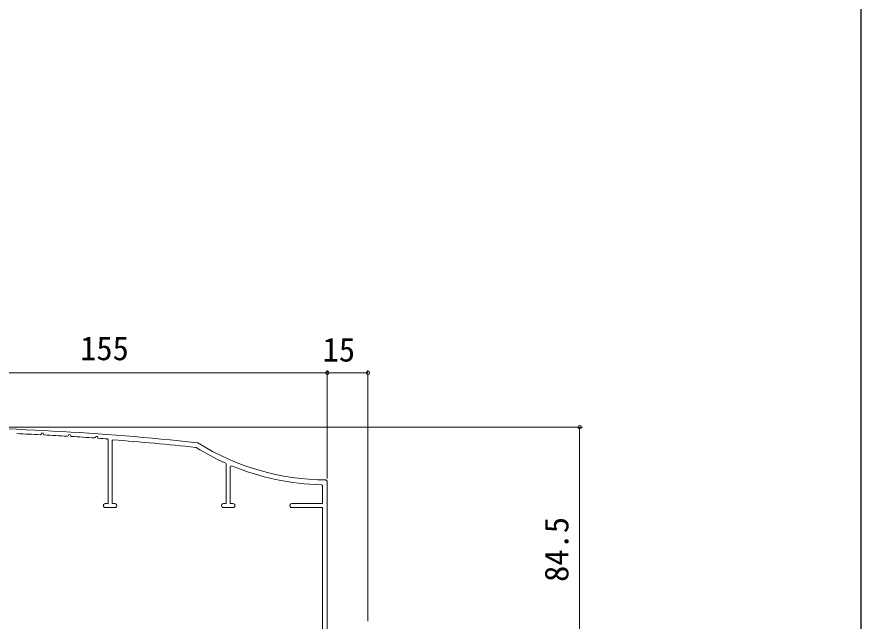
# Model space of a CAD drawing. Units: millimetres, scale not verified. Extents: x -525 to 525, y -785 to 780.
# Drawn here: x 213.9 to 525, y -332.7 to -110 of the extents above; entities that cross this region are included whole.
import ezdxf
from ezdxf.enums import TextEntityAlignment as Align

# ---------------------------------------------------------------- set-up
doc = ezdxf.new("R2010")
doc.units = ezdxf.units.MM
doc.header["$LTSCALE"] = 4
doc.layers.add('0-2_YKK_11', color=30, linetype='Continuous', lineweight=18)
doc.layers.add('0-5_YKK_D', color=6, linetype='Continuous', lineweight=18)
doc.layers.add('0-6_YKK_ZWAK', color=7, linetype='Continuous')
doc.styles.add('ＭＳ ゴシック', font='')
doc.styles.get('ＭＳ ゴシック').set_extended_font_data('MS Gothic')

msp = doc.modelspace()

# ---------------------------------------------------------------- linework, layer by layer
at = {"layer": '0-2_YKK_11'}
for p, q in [((280.602, -267.036), (280.391, -266.962)), ((279.79, -268.708), (279.999, -268.78)), ((246.545, -290.911), (250.045, -290.911)), ((290.045, -290.911), (293.545, -290.911))]:
    msp.add_line(p, q, dxfattribs=at)
for points in [[(222.581, -264.028), (222.874, -263.839), (223.026, -263.457), (223.583, -263.47), (223.751, -263.961), (223.93, -264.096)], [(232.58, -264.573), (232.876, -264.385), (233.028, -264.007), (233.585, -264.023), (233.752, -264.518), (233.929, -264.654)], [(242.579, -265.218), (242.877, -265.032), (243.03, -264.657), (243.587, -264.676), (243.753, -265.176), (243.929, -265.313)], [(247.267, -265.555), (247.545, -265.854), (247.545, -289.411), (246.545, -289.411)], [(250.045, -289.411), (249.045, -289.411), (249.045, -266.213), (249.368, -265.914)], [(290.867, -274.535), (291.045, -274.809), (291.045, -289.411), (290.045, -289.411)], [(293.545, -289.411), (292.545, -289.411), (292.545, -275.715), (292.961, -275.438)], [(326.202, -282.487), (326.495, -282.787), (326.495, -289.411), (315.245, -289.411)], [(328.295, -337.411), (328.295, -281.21), (327.798, -280.71)], [(315.245, -290.911), (326.495, -290.911), (326.495, -345.711), (343.295, -345.711), (343.295, -337.411), (341.095, -337.411), (341.095, -338.411), (342.095, -338.411), (342.095, -344.211), (328.295, -344.211), (328.295, -338.411), (330.995, -338.411), (330.995, -337.411), (328.295, -337.411)]]:
    msp.add_lwpolyline(points, dxfattribs=at)
for centre, radius, start, end in [((173.295, -1261.207), 999.996, 83.85205, 89.97135), ((173.295, -1261.217), 998.405, 87.17047, 87.66734), ((173.294, -1261.239), 998.428, 86.59581, 87.09291), ((173.292, -1261.252), 998.441, 86.0208, 86.51818), ((173.298, -1261.172), 998.36, 85.75102, 85.94313), ((173.295, -1261.212), 998.201, 83.87565, 85.62925), ((328.295, -190.711), 90, 238.00009, 269.68346), ((328.295, -190.711), 91.8, 238.25787, 245.939), ((328.295, -190.711), 91.8, 247.36198, 268.69348), ((246.545, -290.161), 0.75, 89.99999, 270.00001), ((250.045, -290.161), 0.75, 269.99999, 90.00001), ((290.045, -290.161), 0.75, 89.99999, 270.00001), ((293.545, -290.161), 0.75, 269.99999, 90.00001), ((315.245, -290.161), 0.75, 89.99999, 270.00001)]:
    msp.add_arc(centre, radius, start, end, dxfattribs=at)
at = {"layer": '0-5_YKK_D', "color": 30}
for p, q in [((328.295, -241.211), (173.295, -241.211)), ((328.295, -280.21), (328.295, -240.211)), ((328.295, -280.21), (328.295, -240.211)), ((328.295, -241.211), (343.295, -241.211)), ((343.295, -332.711), (343.295, -240.211))]:
    msp.add_line(p, q, dxfattribs=at)
at = {"layer": '0-5_YKK_D'}
for p, q in [((174.795, -261.211), (422.295, -261.211)), ((421.295, -345.711), (421.295, -261.211))]:
    msp.add_line(p, q, dxfattribs=at)
at = {"layer": '0-5_YKK_D', "color": 30}
for centre in [(328.295, -241.211), (328.295, -241.211), (343.295, -241.211)]:
    msp.add_circle(centre, 0.637, dxfattribs=at)
at = {"layer": '0-5_YKK_D'}
msp.add_circle((421.295, -261.211), 0.637, dxfattribs=at)
at = {"layer": '0-6_YKK_ZWAK'}
msp.add_lwpolyline([(-525, -784.6), (525, -784.6), (525, 745.4)], dxfattribs=at)

# ---------------------------------------------------------------- texts
at = {"layer": '0-5_YKK_D', "color": 30, "style": 'ＭＳ ゴシック'}
for s, p in [('155', (237.227, -239.211)), ('15', (326.591, -239.711))]:
    msp.add_text(s, height=8.798, dxfattribs=at).set_placement(p, align=Align.BOTTOM_LEFT)
at = {"layer": '0-5_YKK_D', "style": 'ＭＳ ゴシック'}
msp.add_text('84.5', height=8.798, rotation=90, dxfattribs=at).set_placement((419.795, -318.291), align=Align.BOTTOM_LEFT)

doc.saveas('drawing.dxf')
